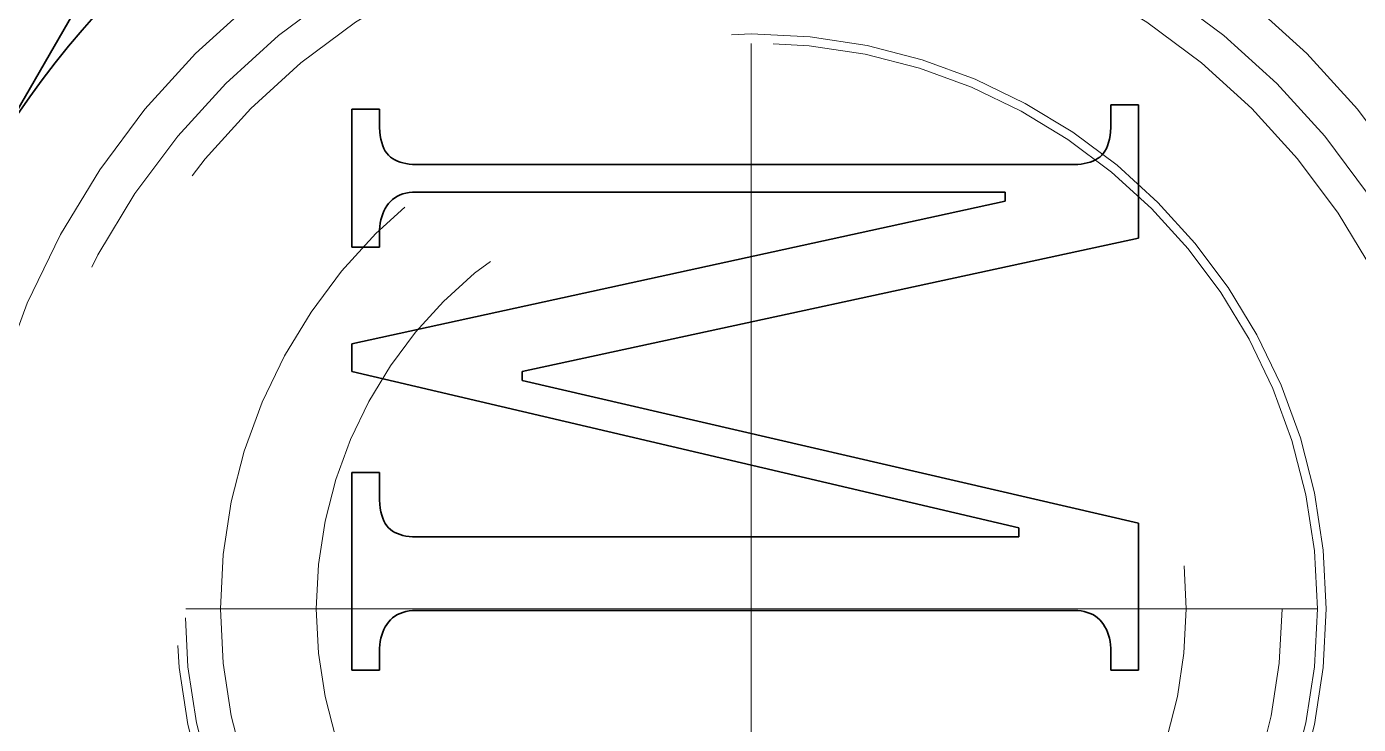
# Model space of a CAD drawing. Header units: millimetres. Extents: x 11035 to 42401, y -8968 to 2503.
# Drawn here: x 11500.82 to 11508.35, y 2100.85 to 2104.8 of the extents above; entities that cross this region are included whole.
import ezdxf

# ---------------------------------------------------------------- set-up
doc = ezdxf.new("R2010")
doc.units = ezdxf.units.MM
for name, pattern in [('CENTER-HOKUTO', [23, 20, -1, 1, -1]), ('DASHSPACE', [30, 12, -18]), ('HIDDEN-HOKUTO', [3.8, 2.5, -1.3])]:
    doc.linetypes.add(name, pattern=pattern)
doc.layers.add('AM_7', color=2, linetype='CENTER-HOKUTO', lineweight=30)
doc.layers.add('AM_HID', color=1, linetype='HIDDEN-HOKUTO', lineweight=25)

msp = doc.modelspace()

# ---------------------------------------------------------------- linework, layer by layer
at = {"color": 7, "lineweight": 35, "ltscale": 0.144319}
msp.add_line((11499.1389, 2101.5056), (11502.0241, 2106.5056), dxfattribs=at)
at = {"color": 7, "lineweight": 35, "ltscale": 0.019499}
msp.add_line((11502.6566, 2103.5499), (11502.6566, 2104.3299), dxfattribs=at)
at = {"color": 7, "lineweight": 35, "ltscale": 0.0039}
for p, q in [((11502.6566, 2104.3299), (11502.8126, 2104.3299)), ((11506.9466, 2104.3559), (11507.1026, 2104.3559)), ((11502.8126, 2103.5499), (11502.6566, 2103.5499)), ((11502.6566, 2102.8479), (11502.6566, 2103.0039)), ((11502.6566, 2102.2759), (11502.8126, 2102.2759)), ((11502.8126, 2101.1579), (11502.6566, 2101.1579)), ((11507.1026, 2101.1579), (11506.9466, 2101.1579))]:
    msp.add_line(p, q, dxfattribs=at)
at = {"color": 7, "lineweight": 35, "ltscale": 0.00195}
for p, q in [((11502.8126, 2104.3299), (11502.8126, 2104.2519)), ((11502.8126, 2103.6279), (11502.8126, 2103.5499))]:
    msp.add_line(p, q, dxfattribs=at)
at = {"color": 7, "lineweight": 35, "ltscale": 0.0026}
for p, q in [((11506.9466, 2104.2519), (11506.9466, 2104.3559)), ((11502.8126, 2101.2619), (11502.8126, 2101.1579)), ((11506.9466, 2101.1579), (11506.9466, 2101.2619))]:
    msp.add_line(p, q, dxfattribs=at)
at = {"color": 7, "lineweight": 35, "ltscale": 0.018849}
msp.add_line((11507.1026, 2104.3559), (11507.1026, 2103.6019), dxfattribs=at)
at = {"color": 7, "lineweight": 35, "ltscale": 0.000630338}
msp.add_line((11502.8126, 2104.2519), (11502.8131, 2104.2267), dxfattribs=at)
at = {"color": 7, "lineweight": 35, "ltscale": 0.000591746}
for p, q in [((11502.8131, 2104.2267), (11502.8147, 2104.2031)), ((11502.8131, 2102.1207), (11502.8147, 2102.097))]:
    msp.add_line(p, q, dxfattribs=at)
at = {"color": 7, "lineweight": 35, "ltscale": 0.000591846}
msp.add_line((11506.9445, 2104.2031), (11506.9461, 2104.2267), dxfattribs=at)
at = {"color": 7, "lineweight": 35, "ltscale": 0.000630306}
msp.add_line((11506.9461, 2104.2267), (11506.9466, 2104.2519), dxfattribs=at)
at = {"color": 7, "lineweight": 35, "ltscale": 0.000556251}
for p, q in [((11502.8147, 2104.2031), (11502.8173, 2104.181)), ((11502.8147, 2102.097), (11502.8173, 2102.0749))]:
    msp.add_line(p, q, dxfattribs=at)
at = {"color": 7, "lineweight": 35, "ltscale": 0.000522042}
for p, q in [((11502.8173, 2104.181), (11502.8209, 2104.1604)), ((11502.8173, 2102.0749), (11502.8209, 2102.0544))]:
    msp.add_line(p, q, dxfattribs=at)
at = {"color": 7, "lineweight": 35, "ltscale": 0.000488877}
for p, q in [((11502.8209, 2104.1604), (11502.8256, 2104.1414)), ((11506.9336, 2104.1414), (11506.9383, 2104.1604)), ((11502.8209, 2102.0544), (11502.8256, 2102.0354))]:
    msp.add_line(p, q, dxfattribs=at)
at = {"color": 7, "lineweight": 35, "ltscale": 0.000458894}
for p, q in [((11502.8256, 2104.1414), (11502.8313, 2104.124)), ((11506.9279, 2104.124), (11506.9336, 2104.1414))]:
    msp.add_line(p, q, dxfattribs=at)
at = {"color": 7, "lineweight": 35, "ltscale": 0.000522308}
msp.add_line((11506.9383, 2104.1604), (11506.9419, 2104.181), dxfattribs=at)
at = {"color": 7, "lineweight": 35, "ltscale": 0.000556073}
msp.add_line((11506.9419, 2104.181), (11506.9445, 2104.2031), dxfattribs=at)
at = {"color": 7, "lineweight": 35, "ltscale": 0.000429968}
for p, q in [((11502.8313, 2104.124), (11502.838, 2104.1082)), ((11506.9211, 2104.1082), (11506.9279, 2104.124))]:
    msp.add_line(p, q, dxfattribs=at)
at = {"color": 7, "lineweight": 35, "ltscale": 0.000408323}
for p, q in [((11502.838, 2104.1082), (11502.8459, 2104.0938)), ((11506.9133, 2104.0938), (11506.9211, 2104.1082))]:
    msp.add_line(p, q, dxfattribs=at)
at = {"color": 7, "lineweight": 35, "ltscale": 0.000388144}
for p, q in [((11502.8459, 2104.0938), (11502.8547, 2104.0811)), ((11506.9045, 2104.0811), (11506.9133, 2104.0938)), ((11502.8459, 2101.9878), (11502.8547, 2101.9751))]:
    msp.add_line(p, q, dxfattribs=at)
at = {"color": 7, "lineweight": 35, "ltscale": 0.00037293}
for p, q in [((11502.8547, 2104.0811), (11502.8646, 2104.0699)), ((11506.8946, 2104.0699), (11506.9045, 2104.0811)), ((11502.8547, 2101.9751), (11502.8646, 2101.9639))]:
    msp.add_line(p, q, dxfattribs=at)
at = {"color": 7, "lineweight": 35, "ltscale": 0.000368382}
for p, q in [((11502.8646, 2104.0699), (11502.8755, 2104.06)), ((11502.8646, 2101.9639), (11502.8755, 2101.954))]:
    msp.add_line(p, q, dxfattribs=at)
at = {"color": 7, "lineweight": 35, "ltscale": 0.000372017}
for p, q in [((11502.8755, 2104.06), (11502.8875, 2104.0511)), ((11502.8755, 2101.954), (11502.8875, 2101.9452))]:
    msp.add_line(p, q, dxfattribs=at)
at = {"color": 7, "lineweight": 35, "ltscale": 0.000373245}
msp.add_line((11506.8717, 2104.0511), (11506.8837, 2104.06), dxfattribs=at)
at = {"color": 7, "lineweight": 35, "ltscale": 0.000367252}
msp.add_line((11506.8837, 2104.06), (11506.8946, 2104.0699), dxfattribs=at)
at = {"color": 7, "lineweight": 35, "ltscale": 0.0003784}
msp.add_line((11502.8875, 2104.0511), (11502.9005, 2104.0434), dxfattribs=at)
at = {"color": 7, "lineweight": 35, "ltscale": 0.000389685}
for p, q in [((11502.9005, 2104.0434), (11502.9145, 2104.0366)), ((11506.8447, 2104.0366), (11506.8587, 2104.0434)), ((11502.9005, 2101.9374), (11502.9145, 2101.9306))]:
    msp.add_line(p, q, dxfattribs=at)
at = {"color": 7, "lineweight": 35, "ltscale": 0.000403262}
for p, q in [((11502.9145, 2104.0366), (11502.9296, 2104.0309)), ((11506.8296, 2104.0309), (11506.8447, 2104.0366))]:
    msp.add_line(p, q, dxfattribs=at)
at = {"color": 7, "lineweight": 35, "ltscale": 0.000419192}
msp.add_line((11502.9296, 2104.0309), (11502.9457, 2104.0262), dxfattribs=at)
at = {"color": 7, "lineweight": 35, "ltscale": 0.000438437}
for p, q in [((11502.9457, 2104.0262), (11502.9629, 2104.0226)), ((11506.7963, 2104.0226), (11506.8134, 2104.0262)), ((11502.9457, 2101.9202), (11502.9629, 2101.9166))]:
    msp.add_line(p, q, dxfattribs=at)
at = {"color": 7, "lineweight": 35, "ltscale": 0.000459421}
for p, q in [((11502.9629, 2104.0226), (11502.9811, 2104.02)), ((11506.7781, 2104.02), (11506.7963, 2104.0226))]:
    msp.add_line(p, q, dxfattribs=at)
at = {"color": 7, "lineweight": 35, "ltscale": 0.000482163}
for p, q in [((11502.9811, 2104.02), (11503.0003, 2104.0184)), ((11506.7589, 2104.0184), (11506.7781, 2104.02)), ((11502.9811, 2101.914), (11503.0003, 2101.9125))]:
    msp.add_line(p, q, dxfattribs=at)
at = {"color": 7, "lineweight": 35, "ltscale": 0.000506739}
msp.add_line((11503.0003, 2104.0184), (11503.0205, 2104.0179), dxfattribs=at)
at = {"color": 7, "lineweight": 35, "ltscale": 0.09295}
for p, q in [((11503.0205, 2104.0179), (11506.7386, 2104.0179)), ((11506.7386, 2101.4959), (11503.0205, 2101.4959))]:
    msp.add_line(p, q, dxfattribs=at)
at = {"color": 7, "lineweight": 35, "ltscale": 0.000508264}
msp.add_line((11506.7386, 2104.0179), (11506.7589, 2104.0184), dxfattribs=at)
at = {"color": 7, "lineweight": 35, "ltscale": 0.000420659}
msp.add_line((11506.8134, 2104.0262), (11506.8296, 2104.0309), dxfattribs=at)
at = {"color": 7, "lineweight": 35, "ltscale": 0.00037709}
msp.add_line((11506.8587, 2104.0434), (11506.8717, 2104.0511), dxfattribs=at)
at = {"color": 7, "lineweight": 35, "ltscale": 0.000406494}
for p, q in [((11502.9005, 2103.8301), (11502.8875, 2103.8203)), ((11502.9005, 2101.464), (11502.8875, 2101.4543))]:
    msp.add_line(p, q, dxfattribs=at)
at = {"color": 7, "lineweight": 35, "ltscale": 0.000409277}
msp.add_line((11502.9145, 2103.8385), (11502.9005, 2103.8301), dxfattribs=at)
at = {"color": 7, "lineweight": 35, "ltscale": 0.000417037}
for p, q in [((11502.9296, 2103.8456), (11502.9145, 2103.8385)), ((11502.9296, 2101.4797), (11502.9145, 2101.4725)), ((11506.8447, 2101.4725), (11506.8296, 2101.4797))]:
    msp.add_line(p, q, dxfattribs=at)
at = {"color": 7, "lineweight": 35, "ltscale": 0.000428639}
for p, q in [((11502.9457, 2103.8515), (11502.9296, 2103.8456)), ((11502.9457, 2101.4855), (11502.9296, 2101.4797))]:
    msp.add_line(p, q, dxfattribs=at)
at = {"color": 7, "lineweight": 35, "ltscale": 0.000443782}
msp.add_line((11502.9629, 2103.8561), (11502.9457, 2103.8515), dxfattribs=at)
at = {"color": 7, "lineweight": 35, "ltscale": 0.000461848}
for p, q in [((11502.9811, 2103.8593), (11502.9629, 2103.8561)), ((11502.9811, 2101.4933), (11502.9629, 2101.49)), ((11506.7963, 2101.49), (11506.7781, 2101.4933))]:
    msp.add_line(p, q, dxfattribs=at)
at = {"color": 7, "lineweight": 35, "ltscale": 0.000483126}
for p, q in [((11503.0003, 2103.8613), (11502.9811, 2103.8593)), ((11503.0003, 2101.4952), (11502.9811, 2101.4933)), ((11506.7781, 2101.4933), (11506.7589, 2101.4952))]:
    msp.add_line(p, q, dxfattribs=at)
at = {"color": 7, "lineweight": 35, "ltscale": 0.000506822}
for p, q in [((11503.0205, 2103.8619), (11503.0003, 2103.8613)), ((11503.0003, 2101.9125), (11503.0205, 2101.9119))]:
    msp.add_line(p, q, dxfattribs=at)
at = {"color": 7, "lineweight": 35, "ltscale": 0.083202}
msp.add_line((11506.3486, 2103.8619), (11503.0205, 2103.8619), dxfattribs=at)
at = {"color": 7, "lineweight": 35, "ltscale": 0.001299}
msp.add_line((11506.3486, 2103.8099), (11506.3486, 2103.8619), dxfattribs=at)
at = {"color": 7, "lineweight": 35, "ltscale": 0.094474}
msp.add_line((11502.6566, 2103.0039), (11506.3486, 2103.8099), dxfattribs=at)
at = {"color": 7, "lineweight": 35, "ltscale": 0.000421786}
for p, q in [((11502.8459, 2103.7693), (11502.838, 2103.7544)), ((11502.8459, 2101.4034), (11502.838, 2101.3884)), ((11506.9211, 2101.3884), (11506.9133, 2101.4034))]:
    msp.add_line(p, q, dxfattribs=at)
at = {"color": 7, "lineweight": 35, "ltscale": 0.000417458}
for p, q in [((11502.8547, 2103.7835), (11502.8459, 2103.7693)), ((11502.8547, 2101.4175), (11502.8459, 2101.4034)), ((11506.9133, 2101.4034), (11506.9045, 2101.4175))]:
    msp.add_line(p, q, dxfattribs=at)
at = {"color": 7, "lineweight": 35, "ltscale": 0.000416886}
msp.add_line((11502.8646, 2103.7969), (11502.8547, 2103.7835), dxfattribs=at)
at = {"color": 7, "lineweight": 35, "ltscale": 0.000411832}
msp.add_line((11502.8755, 2103.8093), (11502.8646, 2103.7969), dxfattribs=at)
at = {"color": 7, "lineweight": 35, "ltscale": 0.00040709}
msp.add_line((11502.8875, 2103.8203), (11502.8755, 2103.8093), dxfattribs=at)
at = {"color": 7, "lineweight": 35, "ltscale": 0.000477551}
msp.add_line((11502.8173, 2103.6868), (11502.8147, 2103.6679), dxfattribs=at)
at = {"color": 7, "lineweight": 35, "ltscale": 0.000460545}
for p, q in [((11502.8209, 2103.7049), (11502.8173, 2103.6868)), ((11502.8209, 2101.3389), (11502.8173, 2101.3208))]:
    msp.add_line(p, q, dxfattribs=at)
at = {"color": 7, "lineweight": 35, "ltscale": 0.000447522}
for p, q in [((11502.8256, 2103.7222), (11502.8209, 2103.7049)), ((11502.8256, 2101.3561), (11502.8209, 2101.3389)), ((11506.9383, 2101.3389), (11506.9336, 2101.3561))]:
    msp.add_line(p, q, dxfattribs=at)
at = {"color": 7, "lineweight": 35, "ltscale": 0.000435742}
msp.add_line((11502.8313, 2103.7386), (11502.8256, 2103.7222), dxfattribs=at)
at = {"color": 7, "lineweight": 35, "ltscale": 0.000428566}
for p, q in [((11502.838, 2103.7544), (11502.8313, 2103.7386)), ((11502.838, 2101.3884), (11502.8313, 2101.3727)), ((11506.9279, 2101.3727), (11506.9211, 2101.3884))]:
    msp.add_line(p, q, dxfattribs=at)
at = {"color": 7, "lineweight": 35, "ltscale": 0.000509829}
msp.add_line((11502.8131, 2103.6483), (11502.8126, 2103.6279), dxfattribs=at)
at = {"color": 7, "lineweight": 35, "ltscale": 0.00049129}
for p, q in [((11502.8147, 2103.6679), (11502.8131, 2103.6483)), ((11502.8147, 2101.3019), (11502.8131, 2101.2823))]:
    msp.add_line(p, q, dxfattribs=at)
at = {"color": 7, "lineweight": 35, "ltscale": 0.089115}
msp.add_line((11507.1026, 2103.6019), (11503.6186, 2102.8479), dxfattribs=at)
at = {"color": 7, "lineweight": 35, "ltscale": 0.096807}
msp.add_line((11506.4266, 2101.9639), (11502.6566, 2102.8479), dxfattribs=at)
at = {"color": 7, "lineweight": 35, "ltscale": 0.0013}
msp.add_line((11503.6186, 2102.8479), (11503.6186, 2102.7959), dxfattribs=at)
at = {"color": 7, "lineweight": 35, "ltscale": 0.089399}
msp.add_line((11503.6186, 2102.7959), (11507.1026, 2101.9899), dxfattribs=at)
at = {"color": 7, "lineweight": 35, "ltscale": 0.02795}
msp.add_line((11502.6566, 2101.1579), (11502.6566, 2102.2759), dxfattribs=at)
at = {"color": 7, "lineweight": 35, "ltscale": 0.003249}
msp.add_line((11502.8126, 2102.2759), (11502.8126, 2102.1459), dxfattribs=at)
at = {"color": 7, "lineweight": 35, "ltscale": 0.000631863}
msp.add_line((11502.8126, 2102.1459), (11502.8131, 2102.1207), dxfattribs=at)
at = {"color": 7, "lineweight": 35, "ltscale": 0.000457443}
msp.add_line((11502.8256, 2102.0354), (11502.8313, 2102.018), dxfattribs=at)
at = {"color": 7, "lineweight": 35, "ltscale": 0.000431371}
msp.add_line((11502.8313, 2102.018), (11502.838, 2102.0021), dxfattribs=at)
at = {"color": 7, "lineweight": 35, "ltscale": 0.000406984}
msp.add_line((11502.838, 2102.0021), (11502.8459, 2101.9878), dxfattribs=at)
at = {"color": 7, "lineweight": 35, "ltscale": 0.001302}
msp.add_line((11506.4266, 2101.9119), (11506.4266, 2101.9639), dxfattribs=at)
at = {"color": 7, "lineweight": 35, "ltscale": 0.020801}
msp.add_line((11507.1026, 2101.9899), (11507.1026, 2101.1579), dxfattribs=at)
at = {"color": 7, "lineweight": 35, "ltscale": 0.000379183}
msp.add_line((11502.8875, 2101.9452), (11502.9005, 2101.9374), dxfattribs=at)
at = {"color": 7, "lineweight": 35, "ltscale": 0.000402722}
msp.add_line((11502.9145, 2101.9306), (11502.9296, 2101.9249), dxfattribs=at)
at = {"color": 7, "lineweight": 35, "ltscale": 0.000419617}
msp.add_line((11502.9296, 2101.9249), (11502.9457, 2101.9202), dxfattribs=at)
at = {"color": 7, "lineweight": 35, "ltscale": 0.000459206}
msp.add_line((11502.9629, 2101.9166), (11502.9811, 2101.914), dxfattribs=at)
at = {"color": 7, "lineweight": 35, "ltscale": 0.085152}
msp.add_line((11503.0205, 2101.9119), (11506.4266, 2101.9119), dxfattribs=at)
at = {"color": 7, "lineweight": 35, "ltscale": 0.000415658}
for p, q in [((11502.8646, 2101.4309), (11502.8547, 2101.4175)), ((11506.9045, 2101.4175), (11506.8946, 2101.4309))]:
    msp.add_line(p, q, dxfattribs=at)
at = {"color": 7, "lineweight": 35, "ltscale": 0.000412975}
msp.add_line((11502.8755, 2101.4433), (11502.8646, 2101.4309), dxfattribs=at)
at = {"color": 7, "lineweight": 35, "ltscale": 0.000406056}
msp.add_line((11502.8875, 2101.4543), (11502.8755, 2101.4433), dxfattribs=at)
at = {"color": 7, "lineweight": 35, "ltscale": 0.000410064}
for p, q in [((11502.9145, 2101.4725), (11502.9005, 2101.464)), ((11506.8587, 2101.464), (11506.8447, 2101.4725))]:
    msp.add_line(p, q, dxfattribs=at)
at = {"color": 7, "lineweight": 35, "ltscale": 0.000443391}
for p, q in [((11502.9629, 2101.49), (11502.9457, 2101.4855)), ((11506.8134, 2101.4855), (11506.7963, 2101.49))]:
    msp.add_line(p, q, dxfattribs=at)
at = {"color": 7, "lineweight": 35, "ltscale": 0.00050687}
msp.add_line((11503.0205, 2101.4959), (11503.0003, 2101.4952), dxfattribs=at)
at = {"color": 7, "lineweight": 35, "ltscale": 0.000508395}
msp.add_line((11506.7589, 2101.4952), (11506.7386, 2101.4959), dxfattribs=at)
at = {"color": 7, "lineweight": 35, "ltscale": 0.000430073}
msp.add_line((11506.8296, 2101.4797), (11506.8134, 2101.4855), dxfattribs=at)
at = {"color": 7, "lineweight": 35, "ltscale": 0.000405275}
msp.add_line((11506.8717, 2101.4543), (11506.8587, 2101.464), dxfattribs=at)
at = {"color": 7, "lineweight": 35, "ltscale": 0.000407181}
msp.add_line((11506.8837, 2101.4433), (11506.8717, 2101.4543), dxfattribs=at)
at = {"color": 7, "lineweight": 35, "ltscale": 0.000411968}
msp.add_line((11506.8946, 2101.4309), (11506.8837, 2101.4433), dxfattribs=at)
at = {"color": 7, "lineweight": 35, "ltscale": 0.000437185}
for p, q in [((11502.8313, 2101.3727), (11502.8256, 2101.3561)), ((11506.9336, 2101.3561), (11506.9279, 2101.3727))]:
    msp.add_line(p, q, dxfattribs=at)
at = {"color": 7, "lineweight": 35, "ltscale": 0.000511354}
msp.add_line((11502.8131, 2101.2823), (11502.8126, 2101.2619), dxfattribs=at)
at = {"color": 7, "lineweight": 35, "ltscale": 0.00047604}
msp.add_line((11502.8173, 2101.3208), (11502.8147, 2101.3019), dxfattribs=at)
at = {"color": 7, "lineweight": 35, "ltscale": 0.000460846}
msp.add_line((11506.9419, 2101.3208), (11506.9383, 2101.3389), dxfattribs=at)
at = {"color": 7, "lineweight": 35, "ltscale": 0.000475832}
msp.add_line((11506.9445, 2101.3019), (11506.9419, 2101.3208), dxfattribs=at)
at = {"color": 7, "lineweight": 35, "ltscale": 0.000491411}
msp.add_line((11506.9461, 2101.2823), (11506.9445, 2101.3019), dxfattribs=at)
at = {"color": 7, "lineweight": 35, "ltscale": 0.000511315}
msp.add_line((11506.9466, 2101.2619), (11506.9461, 2101.2823), dxfattribs=at)
at = {"color": 7, "lineweight": 35}
for radius in [8, 7.8, 6.25, 5.9, 5]:
    msp.add_circle((11504.9139, 2101.5056), radius, dxfattribs=at)
at = {"color": 7, "linetype": 'DASHSPACE', "lineweight": 13}
msp.add_circle((11504.9139, 2101.5056), 3, dxfattribs=at)
at = {"layer": 'AM_7', "color": 2, "lineweight": 13}
for p, q in [((11504.9139, 2104.7016), (11504.9139, 2098.3095)), ((11508.11, 2101.5056), (11501.7179, 2101.5056))]:
    msp.add_line(p, q, dxfattribs=at)
at = {"layer": 'AM_HID', "color": 1, "lineweight": 13, "ltscale": 4}
for radius in [7.8, 6, 4.44, 4.2, 4.2, 4, 3.25, 3.2, 2.4585]:
    msp.add_circle((11504.9139, 2101.5056), radius, dxfattribs=at)

doc.saveas('drawing.dxf')
